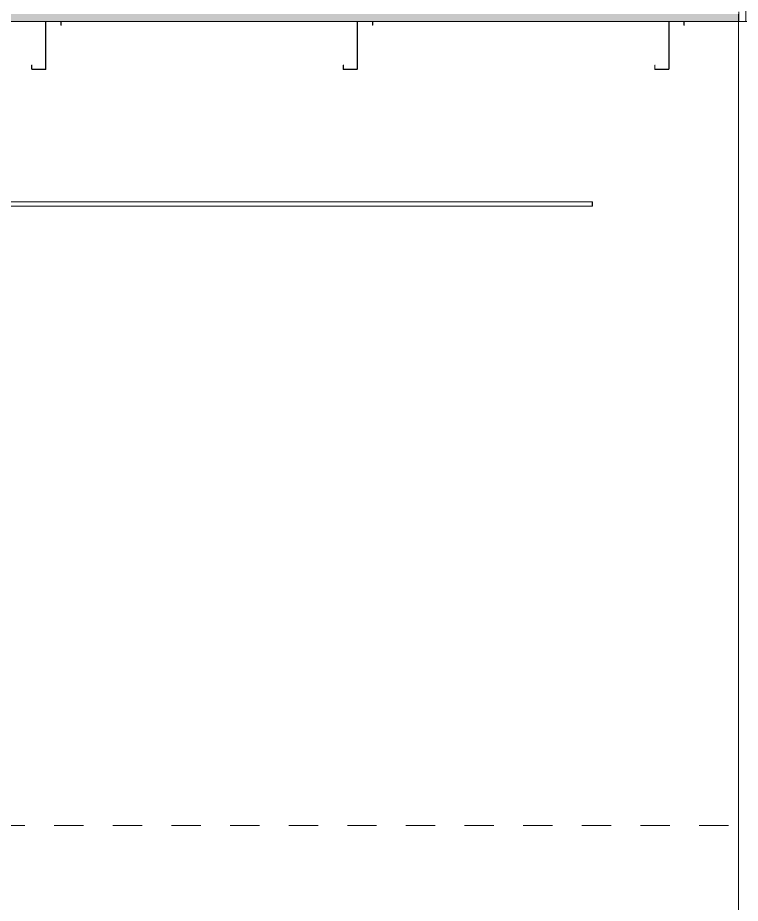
# Model space of a CAD drawing. Header units: millimetres. Extents: x -46169 to 174149, y -86316 to 18123.
# Drawn here: x 162617 to 166096, y -71154 to -66892 of the extents above; entities that cross this region are included whole.
import ezdxf

# ---------------------------------------------------------------- set-up
doc = ezdxf.new("R2010")
doc.units = ezdxf.units.MM
doc.header["$MEASUREMENT"] = 0
doc.linetypes.add('Dashed', pattern=[2822.222233, 1411.111116, -1411.111116])
doc.linetypes.add('Wipeout_Contour', pattern=[1000, 0, -1000])
for name, color, linetype, lineweight, true_color in [('0_Pen_No__105', 7, 'Continuous', 15, 0xa6a6a6), ('New_A-20-M_Roof_Pen_No__147', 7, 'Continuous', 0, 0x606060), ('New_A-20-M_Roof_Pen_No__81', 7, 'Continuous', 20, 0x6a6a6a), ('New_A-25-M_Wall_Int_Pen_No__107', 7, 'Continuous', 15, 0xa6a6a6)]:
    doc.layers.add(name, color=color, linetype=linetype, lineweight=lineweight, true_color=true_color)
for name, color, linetype in [('New_A-20-M_Ceiling', 7, 'Continuous'), ('New_A-20-M_Floor_Slab', 7, 'Continuous'), ('New_A-20-M_Roof', 7, 'Continuous'), ('New_A-25-M_Wall_Int', 7, 'Continuous'), ('S-280-M_STRUCT_FRAME.IFC Import', 7, 'Continuous')]:
    doc.layers.add(name, color=color, linetype=linetype)
for name, color, linetype, lineweight in [('New_A-20-M_Ceiling_Pen_No__89', 8, 'Continuous', 20), ('New_A-20-M_Floor_Slab_Pen_No__89', 8, 'Continuous', 20), ('New_A-20-M_Roof_Pen_No__4', 7, 'Continuous', 20), ('New_A-20-M_Roof_Pen_No__92', 8, 'Continuous', 13), ('New_A-25-M_Wall_Int_Pen_No__1', 7, 'Continuous', 13), ('S-280-M_STRUCT_FRAME.IFC Import_Pen_No__1', 7, 'Continuous', 13), ('S-280-M_STRUCT_FRAME.IFC Import_Pen_No__160', 5, 'Continuous', 200), ('S-280-M_STRUCT_FRAME.IFC Import_Pen_No__90', 8, 'Continuous', 20)]:
    doc.layers.add(name, color=color, linetype=linetype, lineweight=lineweight)

# ---------------------------------------------------------------- blocks, each defined once
blk = doc.blocks.new('Section Elem_16_3', base_point=(165992.3, -78878.8))
at = {"color": 254, "linetype": 'Wipeout_Contour', "lineweight": 0, "ltscale": 1074219.129228186}
blk.add_wipeout([(166088.7, -66864.8), (166088.7, -66909.8), (166103.9, -66909.8), (166103.9, -66728.8), (166088.8, -66728.8), (166088.8, -66864.8)], dxfattribs=at).dxf.layer = 'New_A-20-M_Floor_Slab'
at = {"color": 254, "linetype": 'Wipeout_Contour', "lineweight": 0, "ltscale": 731873.555014}
blk.add_wipeout([(170128.4, -67028.8), (170486.5, -67028.8), (170486.5, -66728.8), (170128.4, -66728.8)], dxfattribs=at).dxf.layer = 'New_A-20-M_Floor_Slab'
at = {"layer": 'New_A-20-M_Floor_Slab_Pen_No__89', "linetype": 'Continuous'}
blk.add_line((170128.4, -67028.8), (170486.5, -67028.8), dxfattribs=at)
at = {"color": 254, "linetype": 'Wipeout_Contour', "lineweight": 0, "ltscale": 1254311.09252267}
blk.add_wipeout([(166301.8, -66728.8), (166122.8, -66728.8), (166122.8, -66909.8), (166241.5, -66909.8), (166241.5, -67028.8), (166301.8, -67028.8), (166301.8, -66909.8)], dxfattribs=at).dxf.layer = 'New_A-20-M_Floor_Slab'
at = {"layer": 'New_A-20-M_Floor_Slab_Pen_No__89', "linetype": 'Continuous'}
for p, q in [((166122.8, -66909.8), (166122.8, -66728.8)), ((166267.8, -66728.8), (166301.8, -66728.8)), ((166241.5, -66909.8), (166241.5, -67028.8)), ((166241.5, -67028.8), (166301.8, -67028.8))]:
    blk.add_line(p, q, dxfattribs=at)
blk = doc.blocks.new('Section Elem_133_3', base_point=(165992.3, -78878.8))
at = {"color": 254, "linetype": 'Wipeout_Contour', "lineweight": 0, "ltscale": 714950.38791}
blk.add_wipeout([(165383.9, -67778.8), (165383.7, -67778.8), (165383.7, -67798.8), (165383.9, -67798.8)], dxfattribs=at).dxf.layer = 'New_A-20-M_Ceiling'
at = {"color": 254, "linetype": 'Wipeout_Contour', "lineweight": 0, "ltscale": 714949.500692}
blk.add_wipeout([(165383.5, -67798.8), (165383.7, -67798.8), (165383.7, -67778.8), (165383.5, -67778.8)], dxfattribs=at).dxf.layer = 'New_A-20-M_Ceiling'
at = {"layer": 'New_A-20-M_Ceiling_Pen_No__89', "linetype": 'Continuous'}
for p, q in [((165383.7, -67778.8), (165383.5, -67778.8)), ((165383.7, -67798.8), (165383.5, -67798.8)), ((165383.9, -67778.8), (165383.7, -67778.8)), ((165383.7, -67778.8), (165383.7, -67798.8)), ((165383.9, -67798.8), (165383.7, -67798.8)), ((165383.9, -67778.8), (165383.9, -67798.8))]:
    blk.add_line(p, q, dxfattribs=at)
blk = doc.blocks.new('Section Elem_134_3', base_point=(165992.3, -78878.8))
at = {"color": 254, "linetype": 'Wipeout_Contour', "lineweight": 0, "ltscale": 714948.613485}
blk.add_wipeout([(165383.2, -67778.8), (165383.2, -67798.8), (165383.5, -67798.8), (165383.5, -67778.8)], dxfattribs=at).dxf.layer = 'New_A-20-M_Ceiling'
at = {"color": 254, "linetype": 'Wipeout_Contour', "lineweight": 0, "ltscale": 701971.48078}
blk.add_wipeout([(158348.6, -67778.8), (158348.6, -67798.8), (165383.2, -67798.8), (165383.2, -67778.8)], dxfattribs=at).dxf.layer = 'New_A-20-M_Ceiling'
at = {"layer": 'New_A-20-M_Ceiling_Pen_No__89', "linetype": 'Continuous'}
for p, q in [((165383.2, -67778.8), (158348.6, -67778.8)), ((165383.2, -67798.8), (158348.6, -67798.8)), ((165383.5, -67778.8), (165383.2, -67778.8)), ((165383.2, -67778.8), (165383.2, -67798.8)), ((165383.5, -67798.8), (165383.2, -67798.8)), ((165383.5, -67778.8), (165383.5, -67798.8))]:
    blk.add_line(p, q, dxfattribs=at)
blk = doc.blocks.new('Section Elem_163_3', base_point=(165992.3, -78878.8))
at = {"layer": 'New_A-20-M_Roof_Pen_No__4', "linetype": 'Continuous'}
for p, q in [((162754, -66909.8), (159823, -66909.8)), ((162823, -66909.8), (162754, -66909.8)), ((164254, -66909.8), (162823, -66909.8)), ((164323, -66909.8), (164254, -66909.8)), ((165754, -66909.8), (164323, -66909.8)), ((165823, -66909.8), (165754, -66909.8))]:
    blk.add_line(p, q, dxfattribs=at)
at = {"color": 254, "linetype": 'Wipeout_Contour', "lineweight": 0, "ltscale": 716202.068923}
blk.add_wipeout([(166087, -66909.8), (166088.7, -66909.8), (166088.7, -66864.8), (166087, -66864.8)], dxfattribs=at).dxf.layer = 'New_A-20-M_Roof'
at = {"layer": 'New_A-20-M_Roof_Pen_No__81', "linetype": 'Continuous', "lineweight": 0, "true_color": 0x353535}
blk.add_hatch(color=250, dxfattribs=at).paths.add_polyline_path([(145921.8, -66874.8), (145921.8, -66909.8), (166087, -66909.8), (166087, -66874.8)])
at = {"layer": 'New_A-20-M_Roof_Pen_No__147', "linetype": 'Continuous'}
blk.add_line((166087, -66874.8), (166087, -66909.8), dxfattribs=at)
at = {"layer": 'New_A-20-M_Roof_Pen_No__4', "linetype": 'Continuous'}
for p, q in [((166086.5, -66909.8), (165823, -66909.8)), ((166087, -66909.8), (166086.5, -66909.8))]:
    blk.add_line(p, q, dxfattribs=at)
at = {"layer": 'New_A-20-M_Roof_Pen_No__92', "linetype": 'Continuous'}
blk.add_line((166088.7, -66864.8), (166088.7, -66909.8), dxfattribs=at)
blk = doc.blocks.new('Section Elem_178_3', base_point=(165992.3, -78878.8))
at = {"color": 254, "linetype": 'Wipeout_Contour', "lineweight": 0, "ltscale": 719574.917045}
blk.add_wipeout([(166101.5, -66909.8), (166086.5, -66909.8), (166086.5, -71228.8), (166101.5, -71228.8)], dxfattribs=at).dxf.layer = 'New_A-25-M_Wall_Int'
at = {"layer": 'New_A-25-M_Wall_Int_Pen_No__107', "linetype": 'Continuous'}
h = blk.add_hatch(dxfattribs=at)
h.set_pattern_fill('Plaster_0003', color=256, style=0, pattern_type=2)
h.set_pattern_definition([(270, (165992.32, -78878.83), (86.60254, 0), [0, -50]), (270, (166035.62, -78903.83), (86.60254, 0), [0, -50])])
h.paths.add_polyline_path([(166101.5, -66909.8), (166086.5, -66909.8), (166086.5, -71228.8), (166101.5, -71228.8)])
at = {"layer": 'New_A-25-M_Wall_Int_Pen_No__1', "linetype": 'Continuous'}
blk.add_line((166086.5, -66909.8), (166086.5, -71228.8), dxfattribs=at)
at = {"layer": 'New_A-25-M_Wall_Int_Pen_No__1', "linetype": 'Continuous', "flags": 128}
blk.add_lwpolyline([(166241.5, -66909.8), (166101.5, -66909.8), (166087, -66909.8)], dxfattribs=at)
blk = doc.blocks.new('Section Elem_307_3', base_point=(165992.3, -78878.8))
at = {"color": 254, "linetype": 'Wipeout_Contour', "lineweight": 0, "ltscale": 704169.353412}
blk.add_wipeout([(162826, -66912.8), (162826, -66928.8), (162827.2, -66928.8), (162827.2, -66912.8)], dxfattribs=at).dxf.layer = 'S-280-M_STRUCT_FRAME.IFC Import'
at = {"color": 254, "linetype": 'Wipeout_Contour', "lineweight": 0, "ltscale": 703985.454867}
blk.add_wipeout([(162686.7, -67139.9), (162685.4, -67139.9), (162686.5, -67140.3), (162687.7, -67140.3)], dxfattribs=at).dxf.layer = 'S-280-M_STRUCT_FRAME.IFC Import'
at = {"color": 254, "linetype": 'Wipeout_Contour', "lineweight": 0, "ltscale": 704226.239942}
blk.add_wipeout([(162749.5, -67141.8), (162750.7, -67141.8), (162752.8, -67141), (162751.6, -67141)], dxfattribs=at).dxf.layer = 'S-280-M_STRUCT_FRAME.IFC Import'
at = {"color": 254, "linetype": 'Wipeout_Contour', "lineweight": 0, "ltscale": 704153.950795}
blk.add_wipeout([(162825.1, -66910.7), (162826, -66912.8), (162827.2, -66912.8), (162826.3, -66910.7)], dxfattribs=at).dxf.layer = 'S-280-M_STRUCT_FRAME.IFC Import'
at = {"color": 254, "linetype": 'Wipeout_Contour', "lineweight": 0, "ltscale": 703981.537287}
blk.add_wipeout([(162686.2, -67138.8), (162685, -67138.8), (162685.4, -67139.9), (162686.7, -67139.9)], dxfattribs=at).dxf.layer = 'S-280-M_STRUCT_FRAME.IFC Import'
at = {"color": 254, "linetype": 'Wipeout_Contour', "lineweight": 0, "ltscale": 704229.498376}
blk.add_wipeout([(162751.6, -67141), (162752.8, -67141), (162753.7, -67138.8), (162752.5, -67138.8)], dxfattribs=at).dxf.layer = 'S-280-M_STRUCT_FRAME.IFC Import'
at = {"color": 254, "linetype": 'Wipeout_Contour', "lineweight": 0, "ltscale": 704057.384948}
blk.add_wipeout([(162752.5, -66912.8), (162752.5, -67138.8), (162753.7, -67138.8), (162753.7, -66912.8)], dxfattribs=at).dxf.layer = 'S-280-M_STRUCT_FRAME.IFC Import'
at = {"color": 254, "linetype": 'Wipeout_Contour', "lineweight": 0, "ltscale": 704146.120568}
blk.add_wipeout([(162824.2, -66909.8), (162823, -66909.8), (162825.1, -66910.7), (162826.3, -66910.7)], dxfattribs=at).dxf.layer = 'S-280-M_STRUCT_FRAME.IFC Import'
at = {"color": 254, "linetype": 'Wipeout_Contour', "lineweight": 0, "ltscale": 703966.18408}
blk.add_wipeout([(162685, -67120.8), (162685, -67138.8), (162686.2, -67138.8), (162686.2, -67120.8)], dxfattribs=at).dxf.layer = 'S-280-M_STRUCT_FRAME.IFC Import'
at = {"layer": 'S-280-M_STRUCT_FRAME.IFC Import_Pen_No__1', "linetype": 'Continuous'}
for p, q in [((162823, -66909.8), (162825.1, -66910.7)), ((162826, -66928.8), (162824.5, -66928.8)), ((162685, -67120.8), (162683.5, -67120.8))]:
    blk.add_line(p, q, dxfattribs=at)
at = {"layer": 'S-280-M_STRUCT_FRAME.IFC Import_Pen_No__1', "linetype": 'Continuous', "flags": 128}
for points in [[(162824.1, -66911.8), (162824.5, -66912.8), (162824.5, -66928.8)], [(162825.1, -66910.7), (162826, -66912.8), (162826, -66928.8)], [(162683.5, -67120.8), (162683.5, -67138.8), (162684.4, -67141)], [(162684.4, -67141), (162686.5, -67141.8), (162749.5, -67141.8), (162751.6, -67141)], [(162685, -67120.8), (162685, -67138.8), (162685.4, -67139.9)], [(162685.4, -67139.9), (162686.5, -67140.3), (162749.5, -67140.3), (162750.6, -67139.9)]]:
    blk.add_lwpolyline(points, dxfattribs=at)
at = {"layer": 'S-280-M_STRUCT_FRAME.IFC Import_Pen_No__90', "linetype": 'Continuous'}
for p, q in [((162827.2, -66912.8), (162826, -66912.8)), ((162827.2, -66928.8), (162826, -66928.8)), ((162686.2, -67120.8), (162685, -67120.8)), ((162686.2, -67138.8), (162685, -67138.8)), ((162750.7, -67141.8), (162749.5, -67141.8)), ((162753.7, -67138.8), (162752.5, -67138.8))]:
    blk.add_line(p, q, dxfattribs=at)
at = {"color": 254, "linetype": 'Wipeout_Contour', "lineweight": 0, "ltscale": 703885.270063}
blk.add_wipeout([(162752.5, -66912.8), (162753.7, -66912.8), (162754.2, -66911.8), (162752.9, -66911.8)], dxfattribs=at).dxf.layer = 'S-280-M_STRUCT_FRAME.IFC Import'
at = {"color": 254, "linetype": 'Wipeout_Contour', "lineweight": 0, "ltscale": 703886.903989}
blk.add_wipeout([(162752.9, -66911.8), (162754.2, -66911.8), (162755.2, -66911.3), (162754, -66911.3)], dxfattribs=at).dxf.layer = 'S-280-M_STRUCT_FRAME.IFC Import'
at = {"layer": 'S-280-M_STRUCT_FRAME.IFC Import_Pen_No__160', "linetype": 'Continuous', "lineweight": 0, "true_color": 0x00007f}
blk.add_hatch(color=176, dxfattribs=at).paths.add_polyline_path([(162826, -66912.8), (162825.1, -66910.7), (162823, -66909.8), (162754, -66909.8), (162751.9, -66910.7), (162751, -66912.8), (162751, -67138.8), (162750.6, -67139.9), (162749.5, -67140.3), (162686.5, -67140.3), (162685.4, -67139.9), (162685, -67138.8), (162685, -67120.8), (162683.5, -67120.8), (162683.5, -67138.8), (162684.4, -67141), (162686.5, -67141.8), (162749.5, -67141.8), (162751.6, -67141), (162752.5, -67138.8), (162752.5, -66912.8), (162752.9, -66911.8), (162754, -66911.3), (162823, -66911.3), (162824.1, -66911.8), (162824.5, -66912.8), (162824.5, -66928.8), (162826, -66928.8)])
at = {"layer": 'S-280-M_STRUCT_FRAME.IFC Import_Pen_No__1', "linetype": 'Continuous'}
blk.add_line((162754, -66909.8), (162751.9, -66910.7), dxfattribs=at)
at = {"layer": 'S-280-M_STRUCT_FRAME.IFC Import_Pen_No__1', "linetype": 'Continuous', "flags": 128}
for points in [[(162751.9, -66910.7), (162751, -66912.8), (162751, -67138.8), (162750.6, -67139.9)], [(162752.9, -66911.8), (162752.5, -66912.8), (162752.5, -67138.8), (162751.6, -67141)], [(162824.1, -66911.8), (162823, -66911.3), (162754, -66911.3), (162752.9, -66911.8)]]:
    blk.add_lwpolyline(points, dxfattribs=at)
at = {"layer": 'S-280-M_STRUCT_FRAME.IFC Import_Pen_No__90', "linetype": 'Continuous'}
blk.add_line((162753.7, -66912.8), (162752.5, -66912.8), dxfattribs=at)
blk = doc.blocks.new('Section Elem_308_3', base_point=(165992.3, -78878.8))
at = {"color": 254, "linetype": 'Wipeout_Contour', "lineweight": 0, "ltscale": 709722.59081}
blk.add_wipeout([(164326, -66912.8), (164326, -66928.8), (164327.2, -66928.8), (164327.2, -66912.8)], dxfattribs=at).dxf.layer = 'S-280-M_STRUCT_FRAME.IFC Import'
at = {"color": 254, "linetype": 'Wipeout_Contour', "lineweight": 0, "ltscale": 709535.395048}
blk.add_wipeout([(164186.7, -67139.9), (164185.5, -67139.9), (164186.5, -67140.3), (164187.7, -67140.3)], dxfattribs=at).dxf.layer = 'S-280-M_STRUCT_FRAME.IFC Import'
at = {"color": 254, "linetype": 'Wipeout_Contour', "lineweight": 0, "ltscale": 709776.481402}
blk.add_wipeout([(164249.5, -67141.8), (164250.7, -67141.8), (164252.8, -67141), (164251.6, -67141)], dxfattribs=at).dxf.layer = 'S-280-M_STRUCT_FRAME.IFC Import'
at = {"color": 254, "linetype": 'Wipeout_Contour', "lineweight": 0, "ltscale": 709707.293862}
blk.add_wipeout([(164326.3, -66910.7), (164325.1, -66910.7), (164326, -66912.8), (164327.2, -66912.8)], dxfattribs=at).dxf.layer = 'S-280-M_STRUCT_FRAME.IFC Import'
at = {"color": 254, "linetype": 'Wipeout_Contour', "lineweight": 0, "ltscale": 709531.482742}
blk.add_wipeout([(164186.2, -67138.8), (164185, -67138.8), (164185.5, -67139.9), (164186.7, -67139.9)], dxfattribs=at).dxf.layer = 'S-280-M_STRUCT_FRAME.IFC Import'
at = {"color": 254, "linetype": 'Wipeout_Contour', "lineweight": 0, "ltscale": 709779.765076}
blk.add_wipeout([(164251.6, -67141), (164252.8, -67141), (164253.7, -67138.8), (164252.5, -67138.8)], dxfattribs=at).dxf.layer = 'S-280-M_STRUCT_FRAME.IFC Import'
at = {"color": 254, "linetype": 'Wipeout_Contour', "lineweight": 0, "ltscale": 709609.01303}
blk.add_wipeout([(164252.5, -66912.8), (164252.5, -67138.8), (164253.7, -67138.8), (164253.7, -66912.8)], dxfattribs=at).dxf.layer = 'S-280-M_STRUCT_FRAME.IFC Import'
at = {"color": 254, "linetype": 'Wipeout_Contour', "lineweight": 0, "ltscale": 709699.474094}
blk.add_wipeout([(164324.2, -66909.8), (164323, -66909.8), (164325.1, -66910.7), (164326.3, -66910.7)], dxfattribs=at).dxf.layer = 'S-280-M_STRUCT_FRAME.IFC Import'
at = {"color": 254, "linetype": 'Wipeout_Contour', "lineweight": 0, "ltscale": 709516.242207}
blk.add_wipeout([(164185, -67138.8), (164186.2, -67138.8), (164186.2, -67120.8), (164185, -67120.8)], dxfattribs=at).dxf.layer = 'S-280-M_STRUCT_FRAME.IFC Import'
at = {"layer": 'S-280-M_STRUCT_FRAME.IFC Import_Pen_No__1', "linetype": 'Continuous'}
for p, q in [((164323, -66909.8), (164325.1, -66910.7)), ((164326, -66928.8), (164324.5, -66928.8)), ((164185, -67120.8), (164183.5, -67120.8))]:
    blk.add_line(p, q, dxfattribs=at)
at = {"layer": 'S-280-M_STRUCT_FRAME.IFC Import_Pen_No__1', "linetype": 'Continuous', "flags": 128}
for points in [[(164324.1, -66911.8), (164324.5, -66912.8), (164324.5, -66928.8)], [(164325.1, -66910.7), (164326, -66912.8), (164326, -66928.8)], [(164183.5, -67120.8), (164183.5, -67138.8), (164184.4, -67141)], [(164184.4, -67141), (164186.5, -67141.8), (164249.5, -67141.8), (164251.6, -67141)], [(164185, -67120.8), (164185, -67138.8), (164185.5, -67139.9)], [(164185.5, -67139.9), (164186.5, -67140.3), (164249.5, -67140.3), (164250.6, -67139.9)]]:
    blk.add_lwpolyline(points, dxfattribs=at)
at = {"layer": 'S-280-M_STRUCT_FRAME.IFC Import_Pen_No__90', "linetype": 'Continuous'}
for p, q in [((164327.2, -66912.8), (164326, -66912.8)), ((164327.2, -66928.8), (164326, -66928.8)), ((164186.2, -67120.8), (164185, -67120.8)), ((164186.2, -67138.8), (164185, -67138.8)), ((164250.7, -67141.8), (164249.5, -67141.8)), ((164253.7, -67138.8), (164252.5, -67138.8))]:
    blk.add_line(p, q, dxfattribs=at)
at = {"color": 254, "linetype": 'Wipeout_Contour', "lineweight": 0, "ltscale": 709438.252117}
blk.add_wipeout([(164252.5, -66912.8), (164253.7, -66912.8), (164254.2, -66911.8), (164253, -66911.8)], dxfattribs=at).dxf.layer = 'S-280-M_STRUCT_FRAME.IFC Import'
at = {"color": 254, "linetype": 'Wipeout_Contour', "lineweight": 0, "ltscale": 709439.898614}
blk.add_wipeout([(164254, -66911.3), (164253, -66911.8), (164254.2, -66911.8), (164255.2, -66911.3)], dxfattribs=at).dxf.layer = 'S-280-M_STRUCT_FRAME.IFC Import'
at = {"layer": 'S-280-M_STRUCT_FRAME.IFC Import_Pen_No__160', "linetype": 'Continuous', "lineweight": 0, "true_color": 0x00007f}
blk.add_hatch(color=176, dxfattribs=at).paths.add_polyline_path([(164326, -66912.8), (164325.1, -66910.7), (164323, -66909.8), (164254, -66909.8), (164251.9, -66910.7), (164251, -66912.8), (164251, -67138.8), (164250.6, -67139.9), (164249.5, -67140.3), (164186.5, -67140.3), (164185.5, -67139.9), (164185, -67138.8), (164185, -67120.8), (164183.5, -67120.8), (164183.5, -67138.8), (164184.4, -67141), (164186.5, -67141.8), (164249.5, -67141.8), (164251.6, -67141), (164252.5, -67138.8), (164252.5, -66912.8), (164253, -66911.8), (164254, -66911.3), (164323, -66911.3), (164324.1, -66911.8), (164324.5, -66912.8), (164324.5, -66928.8), (164326, -66928.8)])
at = {"layer": 'S-280-M_STRUCT_FRAME.IFC Import_Pen_No__1', "linetype": 'Continuous'}
blk.add_line((164254, -66909.8), (164251.9, -66910.7), dxfattribs=at)
at = {"layer": 'S-280-M_STRUCT_FRAME.IFC Import_Pen_No__1', "linetype": 'Continuous', "flags": 128}
for points in [[(164251.9, -66910.7), (164251, -66912.8), (164251, -67138.8), (164250.6, -67139.9)], [(164253, -66911.8), (164252.5, -66912.8), (164252.5, -67138.8), (164251.6, -67141)], [(164324.1, -66911.8), (164323, -66911.3), (164254, -66911.3), (164253, -66911.8)]]:
    blk.add_lwpolyline(points, dxfattribs=at)
at = {"layer": 'S-280-M_STRUCT_FRAME.IFC Import_Pen_No__90', "linetype": 'Continuous'}
blk.add_line((164253.7, -66912.8), (164252.5, -66912.8), dxfattribs=at)
blk = doc.blocks.new('Section Elem_309_3', base_point=(165992.3, -78878.8))
at = {"color": 254, "linetype": 'Wipeout_Contour', "lineweight": 0, "ltscale": 715283.044334}
blk.add_wipeout([(165826, -66912.8), (165826, -66928.8), (165827.2, -66928.8), (165827.2, -66912.8)], dxfattribs=at).dxf.layer = 'S-280-M_STRUCT_FRAME.IFC Import'
at = {"color": 254, "linetype": 'Wipeout_Contour', "lineweight": 0, "ltscale": 715092.604484}
blk.add_wipeout([(165686.7, -67139.9), (165685.5, -67139.9), (165686.5, -67140.3), (165687.7, -67140.3)], dxfattribs=at).dxf.layer = 'S-280-M_STRUCT_FRAME.IFC Import'
at = {"color": 254, "linetype": 'Wipeout_Contour', "lineweight": 0, "ltscale": 715333.984969}
blk.add_wipeout([(165749.5, -67141.8), (165750.7, -67141.8), (165752.8, -67141), (165751.6, -67141)], dxfattribs=at).dxf.layer = 'S-280-M_STRUCT_FRAME.IFC Import'
at = {"color": 254, "linetype": 'Wipeout_Contour', "lineweight": 0, "ltscale": 715267.851575}
blk.add_wipeout([(165826.3, -66910.7), (165825.1, -66910.7), (165826, -66912.8), (165827.2, -66912.8)], dxfattribs=at).dxf.layer = 'S-280-M_STRUCT_FRAME.IFC Import'
at = {"color": 254, "linetype": 'Wipeout_Contour', "lineweight": 0, "ltscale": 715088.697409}
blk.add_wipeout([(165686.2, -67138.8), (165685, -67138.8), (165685.5, -67139.9), (165686.7, -67139.9)], dxfattribs=at).dxf.layer = 'S-280-M_STRUCT_FRAME.IFC Import'
at = {"color": 254, "linetype": 'Wipeout_Contour', "lineweight": 0, "ltscale": 715337.293489}
blk.add_wipeout([(165751.6, -67141), (165752.8, -67141), (165753.7, -67138.8), (165752.5, -67138.8)], dxfattribs=at).dxf.layer = 'S-280-M_STRUCT_FRAME.IFC Import'
at = {"color": 254, "linetype": 'Wipeout_Contour', "lineweight": 0, "ltscale": 715167.883375}
blk.add_wipeout([(165752.5, -66912.8), (165752.5, -67138.8), (165753.7, -67138.8), (165753.7, -66912.8)], dxfattribs=at).dxf.layer = 'S-280-M_STRUCT_FRAME.IFC Import'
at = {"color": 254, "linetype": 'Wipeout_Contour', "lineweight": 0, "ltscale": 715260.042314}
blk.add_wipeout([(165824.2, -66909.8), (165823, -66909.8), (165825.1, -66910.7), (165826.3, -66910.7)], dxfattribs=at).dxf.layer = 'S-280-M_STRUCT_FRAME.IFC Import'
at = {"color": 254, "linetype": 'Wipeout_Contour', "lineweight": 0, "ltscale": 715073.567945}
blk.add_wipeout([(165685, -67120.8), (165685, -67138.8), (165686.2, -67138.8), (165686.2, -67120.8)], dxfattribs=at).dxf.layer = 'S-280-M_STRUCT_FRAME.IFC Import'
at = {"layer": 'S-280-M_STRUCT_FRAME.IFC Import_Pen_No__1', "linetype": 'Continuous'}
for p, q in [((165823, -66909.8), (165825.1, -66910.7)), ((165826, -66928.8), (165824.5, -66928.8)), ((165685, -67120.8), (165683.5, -67120.8))]:
    blk.add_line(p, q, dxfattribs=at)
at = {"layer": 'S-280-M_STRUCT_FRAME.IFC Import_Pen_No__1', "linetype": 'Continuous', "flags": 128}
for points in [[(165824.1, -66911.8), (165824.5, -66912.8), (165824.5, -66928.8)], [(165825.1, -66910.7), (165826, -66912.8), (165826, -66928.8)], [(165683.5, -67120.8), (165683.5, -67138.8), (165684.4, -67141)], [(165684.4, -67141), (165686.5, -67141.8), (165749.5, -67141.8), (165751.6, -67141)], [(165685, -67120.8), (165685, -67138.8), (165685.5, -67139.9)], [(165685.5, -67139.9), (165686.5, -67140.3), (165749.5, -67140.3), (165750.6, -67139.9)]]:
    blk.add_lwpolyline(points, dxfattribs=at)
at = {"layer": 'S-280-M_STRUCT_FRAME.IFC Import_Pen_No__90', "linetype": 'Continuous'}
for p, q in [((165827.2, -66912.8), (165826, -66912.8)), ((165827.2, -66928.8), (165826, -66928.8)), ((165686.2, -67120.8), (165685, -67120.8)), ((165686.2, -67138.8), (165685, -67138.8)), ((165750.7, -67141.8), (165749.5, -67141.8)), ((165753.7, -67138.8), (165752.5, -67138.8))]:
    blk.add_line(p, q, dxfattribs=at)
at = {"color": 254, "linetype": 'Wipeout_Contour', "lineweight": 0, "ltscale": 714998.457126}
blk.add_wipeout([(165753, -66911.8), (165752.5, -66912.8), (165753.7, -66912.8), (165754.2, -66911.8)], dxfattribs=at).dxf.layer = 'S-280-M_STRUCT_FRAME.IFC Import'
at = {"color": 254, "linetype": 'Wipeout_Contour', "lineweight": 0, "ltscale": 715000.116105}
blk.add_wipeout([(165754, -66911.3), (165753, -66911.8), (165754.2, -66911.8), (165755.2, -66911.3)], dxfattribs=at).dxf.layer = 'S-280-M_STRUCT_FRAME.IFC Import'
at = {"layer": 'S-280-M_STRUCT_FRAME.IFC Import_Pen_No__160', "linetype": 'Continuous', "lineweight": 0, "true_color": 0x00007f}
blk.add_hatch(color=176, dxfattribs=at).paths.add_polyline_path([(165826, -66912.8), (165825.1, -66910.7), (165823, -66909.8), (165754, -66909.8), (165751.9, -66910.7), (165751, -66912.8), (165751, -67138.8), (165750.6, -67139.9), (165749.5, -67140.3), (165686.5, -67140.3), (165685.5, -67139.9), (165685, -67138.8), (165685, -67120.8), (165683.5, -67120.8), (165683.5, -67138.8), (165684.4, -67141), (165686.5, -67141.8), (165749.5, -67141.8), (165751.6, -67141), (165752.5, -67138.8), (165752.5, -66912.8), (165753, -66911.8), (165754, -66911.3), (165823, -66911.3), (165824.1, -66911.8), (165824.5, -66912.8), (165824.5, -66928.8), (165826, -66928.8)])
at = {"layer": 'S-280-M_STRUCT_FRAME.IFC Import_Pen_No__1', "linetype": 'Continuous'}
blk.add_line((165754, -66909.8), (165751.9, -66910.7), dxfattribs=at)
at = {"layer": 'S-280-M_STRUCT_FRAME.IFC Import_Pen_No__1', "linetype": 'Continuous', "flags": 128}
for points in [[(165751.9, -66910.7), (165751, -66912.8), (165751, -67138.8), (165750.6, -67139.9)], [(165753, -66911.8), (165752.5, -66912.8), (165752.5, -67138.8), (165751.6, -67141)], [(165824.1, -66911.8), (165823, -66911.3), (165754, -66911.3), (165753, -66911.8)]]:
    blk.add_lwpolyline(points, dxfattribs=at)
at = {"layer": 'S-280-M_STRUCT_FRAME.IFC Import_Pen_No__90', "linetype": 'Continuous'}
blk.add_line((165753.7, -66912.8), (165752.5, -66912.8), dxfattribs=at)
blk = doc.blocks.new('A04 Atrium Longitudinal Section_STORY_MARKER', base_point=(165992.3, -78878.8))
at = {"layer": '0_Pen_No__105', "linetype": 'Dashed', "ltscale": 0.1}
blk.add_line((140779.4, -70778.8), (170486.5, -70778.8), dxfattribs=at)

msp = doc.modelspace()

# ---------------------------------------------------------------- block references
at = {"layer": 'New_A-20-M_Ceiling'}
msp.add_blockref('Section Elem_133_3', (165992.3, -78878.8), dxfattribs=at)
at = {"layer": 'New_A-20-M_Floor_Slab'}
msp.add_blockref('Section Elem_16_3', (165992.3, -78878.8), dxfattribs=at)

# ---------------------------------------------------------------- next in the draw order: block references
at = {"layer": 'New_A-20-M_Ceiling'}
msp.add_blockref('Section Elem_134_3', (165992.3, -78878.8), dxfattribs=at)
at = {"layer": 'New_A-20-M_Roof'}
msp.add_blockref('Section Elem_163_3', (165992.3, -78878.8), dxfattribs=at)

# ---------------------------------------------------------------- next in the draw order: block references
at = {"layer": 'New_A-25-M_Wall_Int'}
msp.add_blockref('Section Elem_178_3', (165992.3, -78878.8), dxfattribs=at)
at = {"layer": 'S-280-M_STRUCT_FRAME.IFC Import'}
for name in ['Section Elem_307_3', 'Section Elem_308_3', 'Section Elem_309_3']:
    msp.add_blockref(name, (165992.3, -78878.8), dxfattribs=at)

# ---------------------------------------------------------------- next in the draw order: block references
at = {"linetype": 'Continuous', "lineweight": 0}
msp.add_blockref('A04 Atrium Longitudinal Section_STORY_MARKER', (165992.3, -78878.8), dxfattribs=at)

doc.saveas('drawing.dxf')
